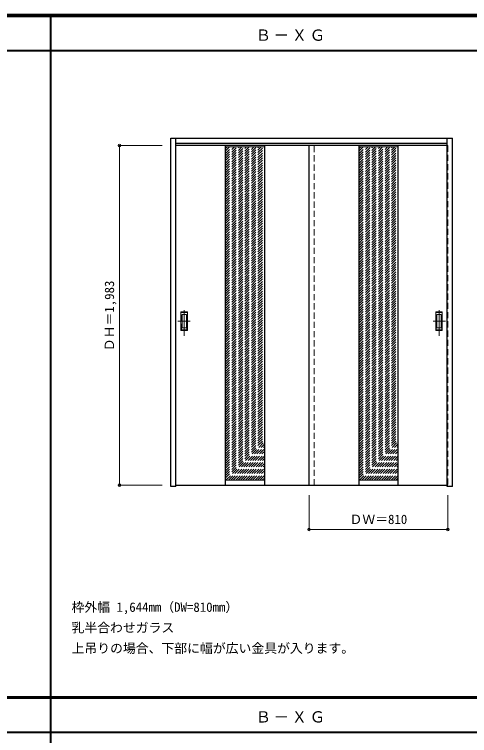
# Model space of a CAD drawing. Units: millimetres, scale not verified. Extents: x -6000 to 5700, y -4307 to 4175.
# Drawn here: x -2909 to -250, y -36 to 4175 of the extents above; entities that cross this region are included whole.
import ezdxf
from ezdxf.enums import TextEntityAlignment as Align

# ---------------------------------------------------------------- set-up
doc = ezdxf.new("R2010")
doc.units = ezdxf.units.MM
doc.header["$LTSCALE"] = 30
doc.header["$PDMODE"] = 32
doc.header["$PDSIZE"] = 15
doc.linetypes.add('CHAIN1', pattern=[8, 5, -1, 1, -1])
doc.linetypes.add('DASHED1', pattern=[1.8, 1.2, -0.6])
for name, color, linetype, lineweight in [('0-2_扉', 4, 'DASHED1', 9), ('0-3_仕上げ', 7, 'Continuous', 18), ('0-4_枠', 3, 'Continuous', 25), ('0-6_引手', 7, 'Continuous', 18), ('0-A_文字', 7, 'Continuous', 18), ('0-B_寸法', 4, 'Continuous', 9), ('0-C_ハッチ', 4, 'DASHED1', 9), ('F-1_枠', 6, 'Continuous', 40)]:
    doc.layers.add(name, color=color, linetype=linetype, lineweight=lineweight)
doc.styles.add('ＭＳ ゴシック', font='')
doc.styles.get('ＭＳ ゴシック').set_extended_font_data('MS Gothic')

msp = doc.modelspace()

# ---------------------------------------------------------------- linework, layer by layer
at = {"layer": '0-2_扉'}
for p, q in [((-1968, 3409.5), (-1968, 1426.5)), ((-1965, 3409.5), (-1968, 3409.5)), ((-1158, 1426.5), (-1158, 3409.5)), ((-381, 3409.5), (-378, 3409.5)), ((-1968, 1426.5), (-1965, 1426.5))]:
    msp.add_line(p, q, dxfattribs=at)
at = {"layer": '0-2_扉', "color": 3, "linetype": 'Continuous', "lineweight": 25}
for p, q in [((-381, 3409.5), (-1965, 3409.5)), ((-1188, 1426.5), (-1188, 3409.5)), ((-1965, 1426.5), (-381, 1426.5))]:
    msp.add_line(p, q, dxfattribs=at)
at = {"layer": '0-2_扉'}
msp.add_lwpolyline([(-378, 3409.5), (-378, 1426.5), (-381, 1426.5)], dxfattribs=at)
at = {"layer": '0-3_仕上げ', "color": 3, "lineweight": 25}
for p, q in [((-1677, 3409.5), (-1677, 1426.5)), ((-1449, 3409.5), (-1449, 1426.5)), ((-897, 3409.5), (-897, 1426.5)), ((-669, 3409.5), (-669, 1426.5))]:
    msp.add_line(p, q, dxfattribs=at)
at = {"layer": '0-3_仕上げ'}
for p, q in [((-1677, 3401.5), (-1449, 3401.5)), ((-897, 3401.5), (-669, 3401.5)), ((-1449, 1456.39), (-1677, 1456.39)), ((-669, 1456.39), (-897, 1456.39))]:
    msp.add_line(p, q, dxfattribs=at)
at = {"layer": '0-4_枠'}
for p, q in [((-1995, 1418), (-1995, 3453)), ((-1995, 3453), (-351, 3453)), ((-1965, 1418), (-1965, 3453)), ((-381, 1427.04), (-381, 3453)), ((-351, 1418), (-351, 3453)), ((-1965, 3423), (-381, 3423)), ((-1965, 1418), (-1995, 1418)), ((-381, 1426.7), (-381, 1427.04))]:
    msp.add_line(p, q, dxfattribs=at)
msp.add_lwpolyline([(-351, 1418), (-381, 1418), (-381, 1426.7)], dxfattribs=at)
at = {"layer": '0-6_引手', "linetype": 'CHAIN1'}
for p, q in [((-1917, 2298.77), (-1917, 2469.62)), ((-429, 2298.77), (-429, 2469.62)), ((-1955.07, 2384), (-1882.56, 2384)), ((-390.93, 2384), (-463.44, 2384))]:
    msp.add_line(p, q, dxfattribs=at)
at = {"layer": '0-6_引手'}
for p, q in [((-1936, 2439), (-1898, 2439)), ((-1936, 2329), (-1936, 2439)), ((-1929.5, 2423), (-1904.5, 2423)), ((-1929.5, 2345), (-1929.5, 2423)), ((-1904.5, 2345), (-1904.5, 2423)), ((-1898, 2329), (-1898, 2439)), ((-410, 2439), (-448, 2439)), ((-448, 2329), (-448, 2439)), ((-416.5, 2423), (-441.5, 2423)), ((-441.5, 2345), (-441.5, 2423)), ((-416.5, 2345), (-416.5, 2423)), ((-410, 2329), (-410, 2439)), ((-1936, 2329), (-1898, 2329)), ((-1929.5, 2345), (-1904.5, 2345)), ((-410, 2329), (-448, 2329)), ((-416.5, 2345), (-441.5, 2345))]:
    msp.add_line(p, q, dxfattribs=at)
at = {"layer": '0-6_引手', "linetype": 'DASHED1'}
for p, q in [((-1901, 2333), (-1901, 2435)), ((-445, 2333), (-445, 2435)), ((-1933, 2333), (-1901, 2333)), ((-413, 2333), (-445, 2333))]:
    msp.add_line(p, q, dxfattribs=at)
for points in [[(-1933, 2333), (-1933, 2435), (-1901, 2435)], [(-413, 2333), (-413, 2435), (-445, 2435)]]:
    msp.add_lwpolyline(points, dxfattribs=at)
at = {"layer": '0-B_寸法'}
for p, q in [((-2295, 3409.5), (-2045, 3409.5)), ((-2295, 3409.5), (-2295, 1426.5)), ((-2295, 1426.5), (-2045, 1426.5)), ((-1188, 1168), (-1188, 1368)), ((-378, 1168), (-378, 1368)), ((-1188, 1168), (-378, 1168))]:
    msp.add_line(p, q, dxfattribs=at)
at = {"layer": '0-B_寸法', "color": 7}
for p in [(-2295, 3409.5), (-2295, 1426.5), (-1188, 1168), (-378, 1168)]:
    msp.add_point(p, dxfattribs=at)
at = {"layer": '0-C_ハッチ'}
for p, q in [((-1677, 3177.78), (-1453.29, 3401.5)), ((-1677, 3191.93), (-1467.43, 3401.5)), ((-1677, 3206.07), (-1481.57, 3401.5)), ((-1677, 3220.21), (-1495.71, 3401.5)), ((-1677, 3234.35), (-1509.85, 3401.5)), ((-1677, 3248.5), (-1524, 3401.5)), ((-1677, 3262.64), (-1538.14, 3401.5)), ((-1677, 3276.78), (-1552.28, 3401.5)), ((-1677, 3290.92), (-1566.42, 3401.5)), ((-1677, 3305.06), (-1580.56, 3401.5)), ((-1677, 3319.21), (-1594.71, 3401.5)), ((-1677, 3333.35), (-1608.85, 3401.5)), ((-1677, 3347.49), (-1622.99, 3401.5)), ((-1677, 3361.63), (-1637.13, 3401.5)), ((-1677, 3375.77), (-1651.27, 3401.5)), ((-1677, 3389.92), (-1665.42, 3401.5)), ((-1677, 3163.64), (-1449, 3391.64)), ((-1677, 3149.5), (-1449, 3377.5)), ((-897, 3177.78), (-673.29, 3401.5)), ((-897, 3191.93), (-687.43, 3401.5)), ((-897, 3206.07), (-701.57, 3401.5)), ((-897, 3220.21), (-715.71, 3401.5)), ((-897, 3234.35), (-729.85, 3401.5)), ((-897, 3248.5), (-744, 3401.5)), ((-897, 3262.64), (-758.14, 3401.5)), ((-897, 3276.78), (-772.28, 3401.5)), ((-897, 3290.92), (-786.42, 3401.5)), ((-897, 3305.06), (-800.56, 3401.5)), ((-897, 3319.21), (-814.71, 3401.5)), ((-897, 3333.35), (-828.85, 3401.5)), ((-897, 3347.49), (-842.99, 3401.5)), ((-897, 3361.63), (-857.13, 3401.5)), ((-897, 3375.77), (-871.27, 3401.5)), ((-897, 3389.92), (-885.42, 3401.5)), ((-897, 3163.64), (-669, 3391.64)), ((-897, 3149.5), (-669, 3377.5)), ((-1677, 3135.36), (-1449, 3363.36)), ((-1677, 3121.22), (-1449, 3349.22)), ((-1677, 3107.07), (-1449, 3335.07)), ((-897, 3135.36), (-669, 3363.36)), ((-897, 3121.22), (-669, 3349.22)), ((-897, 3107.07), (-669, 3335.07)), ((-1677, 3092.93), (-1449, 3320.93)), ((-1677, 3078.79), (-1449, 3306.79)), ((-1677, 3064.65), (-1449, 3292.65)), ((-897, 3092.93), (-669, 3320.93)), ((-897, 3078.79), (-669, 3306.79)), ((-897, 3064.65), (-669, 3292.65)), ((-1677, 3050.51), (-1449, 3278.51)), ((-1677, 3036.36), (-1449, 3264.36)), ((-1677, 3022.22), (-1449, 3250.22)), ((-897, 3050.51), (-669, 3278.51)), ((-897, 3036.36), (-669, 3264.36)), ((-897, 3022.22), (-669, 3250.22)), ((-1677, 3008.08), (-1449, 3236.08)), ((-1677, 2993.94), (-1449, 3221.94)), ((-1677, 2979.79), (-1449, 3207.79)), ((-897, 3008.08), (-669, 3236.08)), ((-897, 2993.94), (-669, 3221.94)), ((-897, 2979.79), (-669, 3207.79)), ((-1677, 2965.65), (-1449, 3193.65)), ((-1677, 2951.51), (-1449, 3179.51)), ((-1677, 2937.37), (-1449, 3165.37)), ((-897, 2965.65), (-669, 3193.65)), ((-897, 2951.51), (-669, 3179.51)), ((-897, 2937.37), (-669, 3165.37)), ((-1677, 2923.23), (-1449, 3151.23)), ((-1677, 2909.08), (-1449, 3137.08)), ((-1677, 2894.94), (-1449, 3122.94)), ((-897, 2923.23), (-669, 3151.23)), ((-897, 2909.08), (-669, 3137.08)), ((-897, 2894.94), (-669, 3122.94)), ((-1677, 2880.8), (-1449, 3108.8)), ((-1677, 2866.66), (-1449, 3094.66)), ((-1677, 2852.52), (-1449, 3080.52)), ((-897, 2880.8), (-669, 3108.8)), ((-897, 2866.66), (-669, 3094.66)), ((-897, 2852.52), (-669, 3080.52)), ((-1677, 2838.37), (-1449, 3066.37)), ((-1677, 2824.23), (-1449, 3052.23)), ((-1677, 2810.09), (-1449, 3038.09)), ((-897, 2838.37), (-669, 3066.37)), ((-897, 2824.23), (-669, 3052.23)), ((-897, 2810.09), (-669, 3038.09)), ((-1677, 2795.95), (-1449, 3023.95)), ((-1677, 2781.81), (-1449, 3009.81)), ((-1677, 2767.66), (-1449, 2995.66)), ((-897, 2795.95), (-669, 3023.95)), ((-897, 2781.81), (-669, 3009.81)), ((-897, 2767.66), (-669, 2995.66)), ((-1677, 2753.52), (-1449, 2981.52)), ((-1677, 2739.38), (-1449, 2967.38)), ((-1677, 2725.24), (-1449, 2953.24)), ((-897, 2753.52), (-669, 2981.52)), ((-897, 2739.38), (-669, 2967.38)), ((-897, 2725.24), (-669, 2953.24)), ((-1677, 2711.09), (-1449, 2939.09)), ((-1677, 2696.95), (-1449, 2924.95)), ((-1677, 2682.81), (-1449, 2910.81)), ((-897, 2711.09), (-669, 2939.09)), ((-897, 2696.95), (-669, 2924.95)), ((-897, 2682.81), (-669, 2910.81)), ((-1677, 2668.67), (-1449, 2896.67)), ((-1677, 2654.53), (-1449, 2882.53)), ((-1677, 2640.38), (-1449, 2868.38)), ((-897, 2668.67), (-669, 2896.67)), ((-897, 2654.53), (-669, 2882.53)), ((-897, 2640.38), (-669, 2868.38)), ((-1677, 2626.24), (-1449, 2854.24)), ((-1677, 2612.1), (-1449, 2840.1)), ((-1677, 2597.96), (-1449, 2825.96)), ((-897, 2626.24), (-669, 2854.24)), ((-897, 2612.1), (-669, 2840.1)), ((-897, 2597.96), (-669, 2825.96)), ((-1677, 2583.82), (-1449, 2811.82)), ((-1677, 2569.67), (-1449, 2797.67)), ((-1677, 2555.53), (-1449, 2783.53)), ((-897, 2583.82), (-669, 2811.82)), ((-897, 2569.67), (-669, 2797.67)), ((-897, 2555.53), (-669, 2783.53)), ((-1677, 2541.39), (-1449, 2769.39)), ((-1677, 2527.25), (-1449, 2755.25)), ((-1677, 2513.1), (-1449, 2741.1)), ((-897, 2541.39), (-669, 2769.39)), ((-897, 2527.25), (-669, 2755.25)), ((-897, 2513.1), (-669, 2741.1)), ((-1677, 2498.96), (-1449, 2726.96)), ((-1677, 2484.82), (-1449, 2712.82)), ((-1677, 2470.68), (-1449, 2698.68)), ((-897, 2498.96), (-669, 2726.96)), ((-897, 2484.82), (-669, 2712.82)), ((-897, 2470.68), (-669, 2698.68)), ((-1677, 2456.54), (-1449, 2684.54)), ((-1677, 2442.39), (-1449, 2670.39)), ((-1677, 2428.25), (-1449, 2656.25)), ((-897, 2456.54), (-669, 2684.54)), ((-897, 2442.39), (-669, 2670.39)), ((-897, 2428.25), (-669, 2656.25)), ((-1677, 2414.11), (-1449, 2642.11)), ((-1677, 2399.97), (-1449, 2627.97)), ((-1677, 2385.83), (-1449, 2613.83)), ((-897, 2414.11), (-669, 2642.11)), ((-897, 2399.97), (-669, 2627.97)), ((-897, 2385.83), (-669, 2613.83)), ((-1677, 2371.68), (-1449, 2599.68)), ((-1677, 2357.54), (-1449, 2585.54)), ((-1677, 2343.4), (-1449, 2571.4)), ((-897, 2371.68), (-669, 2599.68)), ((-897, 2357.54), (-669, 2585.54)), ((-897, 2343.4), (-669, 2571.4)), ((-1677, 2329.26), (-1449, 2557.26)), ((-1677, 2315.11), (-1449, 2543.11)), ((-1677, 2300.97), (-1449, 2528.97)), ((-897, 2329.26), (-669, 2557.26)), ((-897, 2315.11), (-669, 2543.11)), ((-897, 2300.97), (-669, 2528.97)), ((-1677, 2286.83), (-1449, 2514.83)), ((-1677, 2272.69), (-1449, 2500.69)), ((-1677, 2258.55), (-1449, 2486.55)), ((-897, 2286.83), (-669, 2514.83)), ((-897, 2272.69), (-669, 2500.69)), ((-897, 2258.55), (-669, 2486.55)), ((-1677, 2244.4), (-1449, 2472.4)), ((-1677, 2230.26), (-1449, 2458.26)), ((-1677, 2216.12), (-1449, 2444.12)), ((-897, 2244.4), (-669, 2472.4)), ((-897, 2230.26), (-669, 2458.26)), ((-897, 2216.12), (-669, 2444.12)), ((-1677, 2201.98), (-1449, 2429.98)), ((-1677, 2187.84), (-1449, 2415.84)), ((-1677, 2173.69), (-1449, 2401.69)), ((-897, 2201.98), (-669, 2429.98)), ((-897, 2187.84), (-669, 2415.84)), ((-897, 2173.69), (-669, 2401.69)), ((-1677, 2159.55), (-1449, 2387.55)), ((-1677, 2145.41), (-1449, 2373.41)), ((-1677, 2131.27), (-1449, 2359.27)), ((-897, 2159.55), (-669, 2387.55)), ((-897, 2145.41), (-669, 2373.41)), ((-897, 2131.27), (-669, 2359.27)), ((-1677, 2117.12), (-1449, 2345.12)), ((-1677, 2102.98), (-1449, 2330.98)), ((-1677, 2088.84), (-1449, 2316.84)), ((-897, 2117.12), (-669, 2345.12)), ((-897, 2102.98), (-669, 2330.98)), ((-897, 2088.84), (-669, 2316.84)), ((-1677, 2074.7), (-1449, 2302.7)), ((-1677, 2060.56), (-1449, 2288.56)), ((-1677, 2046.41), (-1449, 2274.41)), ((-897, 2074.7), (-669, 2302.7)), ((-897, 2060.56), (-669, 2288.56)), ((-897, 2046.41), (-669, 2274.41)), ((-1677, 2032.27), (-1449, 2260.27)), ((-1677, 2018.13), (-1449, 2246.13)), ((-1677, 2003.99), (-1449, 2231.99)), ((-897, 2032.27), (-669, 2260.27)), ((-897, 2018.13), (-669, 2246.13)), ((-897, 2003.99), (-669, 2231.99)), ((-1677, 1989.85), (-1449, 2217.85)), ((-1677, 1975.7), (-1449, 2203.7)), ((-1677, 1961.56), (-1449, 2189.56)), ((-897, 1989.85), (-669, 2217.85)), ((-897, 1975.7), (-669, 2203.7)), ((-897, 1961.56), (-669, 2189.56)), ((-1677, 1947.42), (-1449, 2175.42)), ((-1677, 1933.28), (-1449, 2161.28)), ((-897, 1947.42), (-669, 2175.42)), ((-897, 1933.28), (-669, 2161.28)), ((-1677, 1919.13), (-1449, 2147.13)), ((-1677, 1904.99), (-1449, 2132.99)), ((-1677, 1890.85), (-1449, 2118.85)), ((-897, 1919.13), (-669, 2147.13)), ((-897, 1904.99), (-669, 2132.99)), ((-897, 1890.85), (-669, 2118.85)), ((-1677, 1876.71), (-1449, 2104.71)), ((-1677, 1862.57), (-1449, 2090.57)), ((-1677, 1848.42), (-1449, 2076.42)), ((-897, 1876.71), (-669, 2104.71)), ((-897, 1862.57), (-669, 2090.57)), ((-897, 1848.42), (-669, 2076.42)), ((-1677, 1834.28), (-1449, 2062.28)), ((-1677, 1820.14), (-1449, 2048.14)), ((-1677, 1806), (-1449, 2034)), ((-897, 1834.28), (-669, 2062.28)), ((-897, 1820.14), (-669, 2048.14)), ((-897, 1806), (-669, 2034)), ((-1677, 1791.86), (-1449, 2019.86)), ((-1677, 1777.71), (-1449, 2005.71)), ((-1677, 1763.57), (-1449, 1991.57)), ((-897, 1791.86), (-669, 2019.86)), ((-897, 1777.71), (-669, 2005.71)), ((-897, 1763.57), (-669, 1991.57)), ((-1677, 1749.43), (-1449, 1977.43)), ((-1677, 1735.29), (-1449, 1963.29)), ((-1677, 1721.14), (-1449, 1949.14)), ((-897, 1749.43), (-669, 1977.43)), ((-897, 1735.29), (-669, 1963.29)), ((-897, 1721.14), (-669, 1949.14)), ((-1677, 1707), (-1449, 1935)), ((-1677, 1692.86), (-1449, 1920.86)), ((-1677, 1678.72), (-1449, 1906.72)), ((-897, 1707), (-669, 1935)), ((-897, 1692.86), (-669, 1920.86)), ((-897, 1678.72), (-669, 1906.72)), ((-1677, 1664.58), (-1449, 1892.58)), ((-1677, 1650.43), (-1449, 1878.43)), ((-1677, 1636.29), (-1449, 1864.29)), ((-897, 1664.58), (-669, 1892.58)), ((-897, 1650.43), (-669, 1878.43)), ((-897, 1636.29), (-669, 1864.29)), ((-1677, 1622.15), (-1449, 1850.15)), ((-1677, 1608.01), (-1449, 1836.01)), ((-1677, 1593.87), (-1449, 1821.87)), ((-897, 1622.15), (-669, 1850.15)), ((-897, 1608.01), (-669, 1836.01)), ((-897, 1593.87), (-669, 1821.87)), ((-1677, 1579.72), (-1449, 1807.72)), ((-1677, 1565.58), (-1449, 1793.58)), ((-1677, 1551.44), (-1449, 1779.44)), ((-897, 1579.72), (-669, 1807.72)), ((-897, 1565.58), (-669, 1793.58)), ((-897, 1551.44), (-669, 1779.44)), ((-1677, 1537.3), (-1449, 1765.3)), ((-1677, 1523.16), (-1449, 1751.16)), ((-1677, 1509.01), (-1449, 1737.01)), ((-897, 1537.3), (-669, 1765.3)), ((-897, 1523.16), (-669, 1751.16)), ((-897, 1509.01), (-669, 1737.01)), ((-1677, 1494.87), (-1449, 1722.87)), ((-1677, 1480.73), (-1449, 1708.73)), ((-1677, 1466.59), (-1449, 1694.59)), ((-897, 1494.87), (-669, 1722.87)), ((-897, 1480.73), (-669, 1708.73)), ((-897, 1466.59), (-669, 1694.59)), ((-1673.05, 1456.39), (-1449, 1680.44)), ((-1658.91, 1456.39), (-1449, 1666.3)), ((-1644.77, 1456.39), (-1449, 1652.16)), ((-893.05, 1456.39), (-669, 1680.44)), ((-878.91, 1456.39), (-669, 1666.3)), ((-864.77, 1456.39), (-669, 1652.16)), ((-1630.63, 1456.39), (-1449, 1638.02)), ((-1616.48, 1456.39), (-1449, 1623.88)), ((-1602.34, 1456.39), (-1449, 1609.73)), ((-850.63, 1456.39), (-669, 1638.02)), ((-836.48, 1456.39), (-669, 1623.88)), ((-822.34, 1456.39), (-669, 1609.73)), ((-1588.2, 1456.39), (-1449, 1595.59)), ((-1574.06, 1456.39), (-1449, 1581.45)), ((-1559.92, 1456.39), (-1449, 1567.31)), ((-808.2, 1456.39), (-669, 1595.59)), ((-794.06, 1456.39), (-669, 1581.45)), ((-779.92, 1456.39), (-669, 1567.31)), ((-1545.77, 1456.39), (-1449, 1553.17)), ((-1531.63, 1456.39), (-1449, 1539.02)), ((-1517.49, 1456.39), (-1449, 1524.88)), ((-765.77, 1456.39), (-669, 1553.17)), ((-751.63, 1456.39), (-669, 1539.02)), ((-737.49, 1456.39), (-669, 1524.88)), ((-1503.35, 1456.39), (-1449, 1510.74)), ((-1489.21, 1456.39), (-1449, 1496.6)), ((-1475.06, 1456.39), (-1449, 1482.45)), ((-723.35, 1456.39), (-669, 1510.74)), ((-709.21, 1456.39), (-669, 1496.6)), ((-695.06, 1456.39), (-669, 1482.45)), ((-1460.92, 1456.39), (-1449, 1468.31)), ((-680.92, 1456.39), (-669, 1468.31))]:
    msp.add_line(p, q, dxfattribs=at)
at = {"layer": 'F-1_枠'}
for p, q in [((-6000, 4175), (5700, 4175)), ((-6000, 4170), (5700, 4170)), ((-2695, -3790), (-2695, 4175)), ((-6000, 4165), (5700, 4165)), ((-6000, 3965), (5700, 3965)), ((-6000, 190.5), (5700, 190.5)), ((-6000, 187.5), (5700, 187.5)), ((-6000, 184.5), (5700, 184.5)), ((-6000, -15.5), (5700, -15.5))]:
    msp.add_line(p, q, dxfattribs=at)

# ---------------------------------------------------------------- texts
at = {"layer": '0-A_文字', "style": 'ＭＳ ゴシック'}
for s, p in [('枠外幅 1,644mm（DW=810mm）', (-2575, 670.5)), ('乳半合わせガラス', (-2575, 550.5)), ('上吊りの場合、下部に幅が広い金具が入ります。', (-2575, 430.5))]:
    msp.add_text(s, height=54.99, dxfattribs=at).set_placement(p, align=Align.BOTTOM_LEFT)
at = {"layer": '0-A_文字', "char_height": 65.98, "attachment_point": 7, "style": 'ＭＳ ゴシック'}
for insert in [(-1500, 4020), (-1500, 39.5)]:
    msp.add_mtext('\\T1.17;Ｂ－ＸＧ', dxfattribs=dict(at, insert=insert))
at = {"layer": '0-B_寸法', "color": 7, "style": 'ＭＳ ゴシック'}
msp.add_text('ＤＨ＝1,983', height=54.99, rotation=90, dxfattribs=at).set_placement((-2310, 2208.75), align=Align.BOTTOM_LEFT)
msp.add_text('ＤＷ＝810', height=54.99, dxfattribs=at).set_placement((-951.75, 1183), align=Align.BOTTOM_LEFT)

doc.saveas('drawing.dxf')
